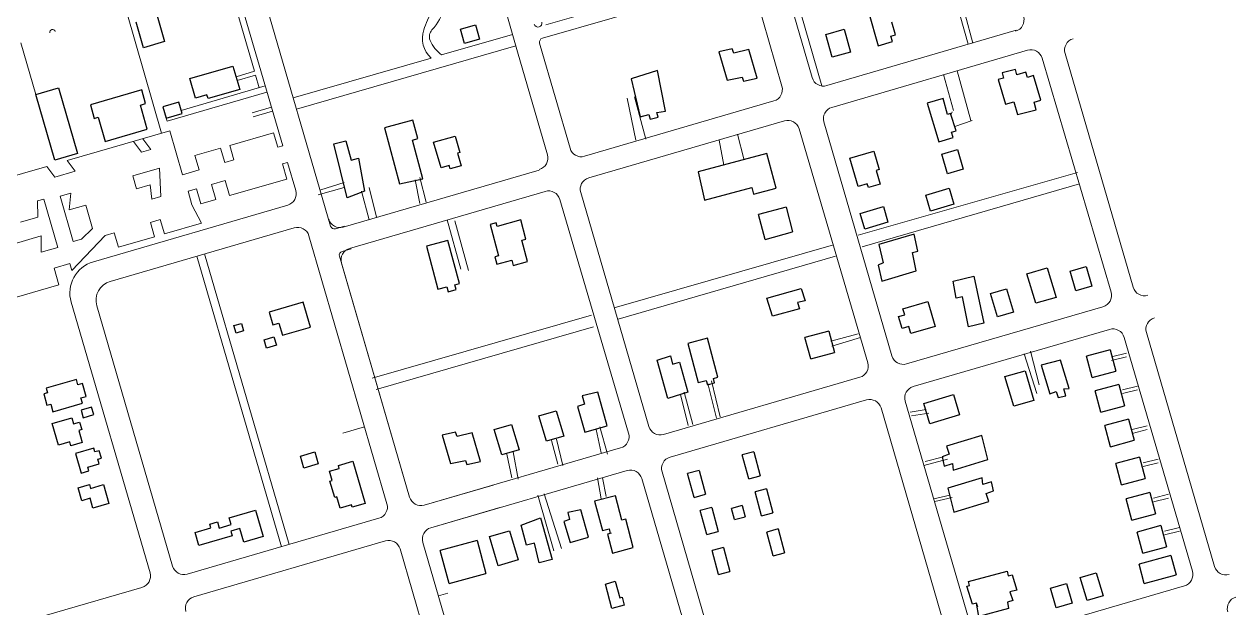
# Model space of a CAD drawing. Header units: feet. Extents: x 2817291 to 2825191, y 230718 to 237492.
# Drawn here: x 2823543 to 2825092, y 233429 to 234175 of the extents above; entities that cross this region are included whole.
import ezdxf

# ---------------------------------------------------------------- set-up
doc = ezdxf.new("R2010")
doc.units = ezdxf.units.FT
doc.layers.add('63', color=7, linetype='Continuous', lineweight=13)

msp = doc.modelspace()

# ---------------------------------------------------------------- linework, layer by layer
at = {"layer": '63'}
for p, q in [((2824470.586, 234413.742), (2824563.181, 234096.695)), ((2824174.059, 234139.926), (2824125.034, 234309.88)), ((2824210.141, 234174.392), (2824463.14, 234247.373)), ((2823837.5, 234115.078), (2823806.052, 234223.095)), ((2823873.617, 234019.788), (2823815.121, 234220.524)), ((2823844.114, 234228.802), (2823934.934, 233917.138)), ((2823844.114, 234228.802), (2823934.934, 233917.138)), ((2824467.318, 234232.888), (2824205.629, 234157.401)), ((2824467.318, 234232.888), (2824205.629, 234157.401)), ((2824511.951, 234095.917), (2824475.21, 234223.659)), ((2824550.577, 234107.059), (2824513.836, 234234.801)), ((2823674.19, 234190.288), (2823718.758, 234035.785)), ((2824739.983, 234185.947), (2824750.121, 234149.663)), ((2824746.386, 234187.548), (2824755.99, 234151.263)), ((2824076.882, 234135.952), (2824167.653, 234162.136)), ((2824811.288, 234167.638), (2824569.267, 234096.804)), ((2823557.942, 234085.627), (2823539, 234151.291)), ((2823891.3, 234066.729), (2824171.831, 234147.652)), ((2823891.3, 234066.729), (2824171.831, 234147.652)), ((2824202.193, 234151.18), (2824203.029, 234148.283)), ((2824240.984, 234016.647), (2824203.029, 234148.283)), ((2824826.002, 234142.102), (2824575.774, 234068.968)), ((2823887.122, 234081.214), (2824063.363, 234132.053)), ((2824212.014, 234008.291), (2824174.059, 234139.926)), ((2824932.714, 233832.732), (2824844.693, 234131.846)), ((2824873.907, 234138.03), (2824961.071, 233838.916)), ((2823813.967, 234108.227), (2823837.512, 234115.082)), ((2824753.601, 234052.259), (2824736.149, 234115.722)), ((2823743.809, 234064.977), (2823851.319, 234096.306)), ((2823815.36, 234103.399), (2823838.905, 234110.254)), ((2823843.619, 234094.062), (2823838.905, 234110.254)), ((2824718.696, 234110.962), (2824731.389, 234064.952)), ((2823725.759, 234051.402), (2823853.548, 234088.581)), ((2824314.123, 234080.817), (2824325.229, 234026.874)), ((2824323.642, 234082.404), (2824337.921, 234028.461)), ((2823834.654, 234061.895), (2823859.258, 234069.064)), ((2824501.695, 234077.226), (2824259.674, 234006.391)), ((2823725.759, 234051.402), (2823724.645, 234055.265)), ((2823836.047, 234057.067), (2823860.65, 234064.236)), ((2824515.106, 234051.842), (2824264.878, 233978.708)), ((2824565.519, 234050.277), (2824652.682, 233751.163)), ((2824728.216, 234060.192), (2824729.802, 234063.365)), ((2824732.975, 234044.326), (2824755.187, 234052.259)), ((2823598.053, 234000.966), (2823729.381, 234038.849)), ((2823729.381, 234038.849), (2823745.537, 233982.842)), ((2823805.908, 234020.131), (2823861.915, 234036.287)), ((2823861.915, 234036.287), (2823867.208, 234017.939)), ((2824455.327, 234034.807), (2824463.26, 234003.076)), ((2824621.818, 233742.472), (2824533.797, 234041.586)), ((2823683.03, 234025.479), (2823693.279, 234011.704)), ((2823704.867, 234015.046), (2823694.617, 234028.821)), ((2823811.2, 234001.783), (2823805.908, 234020.131)), ((2823867.208, 234017.939), (2823873.617, 234019.788)), ((2824431.528, 234026.874), (2824437.875, 233995.143)), ((2823693.279, 234011.704), (2823704.867, 234015.046)), ((2823761.488, 234007.317), (2823794.32, 234016.788)), ((2823766.781, 233988.97), (2823761.488, 234007.317)), ((2823794.32, 234016.788), (2823799.613, 233998.441)), ((2823379.818, 233938.013), (2823571.981, 233993.445)), ((2823571.981, 233993.445), (2823582.23, 233979.67)), ((2823582.23, 233979.67), (2823608.303, 233987.191)), ((2823608.303, 233987.191), (2823598.053, 234000.966)), ((2823682.176, 233981.301), (2823715.973, 233991.05)), ((2823715.973, 233991.05), (2823717.997, 233955.024)), ((2823745.537, 233982.842), (2823766.781, 233988.97)), ((2823799.613, 233998.441), (2823811.2, 234001.783)), ((2823879.798, 233998.578), (2823873.336, 233996.695)), ((2823873.336, 233996.695), (2823878.907, 233977.382)), ((2823890.272, 233962.635), (2823879.798, 233998.578)), ((2824201.378, 233988.885), (2823951.15, 233915.751)), ((2823686.911, 233964.885), (2823682.176, 233981.301)), ((2823799.947, 233975.525), (2823782.565, 233970.511)), ((2823805.518, 233956.212), (2823799.947, 233975.525)), ((2823878.907, 233977.382), (2823805.518, 233956.212)), ((2823952.386, 233972.931), (2823922.242, 233963.412)), ((2824042.82, 233976.104), (2824049.167, 233945.959)), ((2824049.167, 233979.277), (2824057.099, 233947.546)), ((2824609.597, 233905.439), (2824889.886, 233985.87)), ((2823602.714, 233959.425), (2823589.195, 233955.525)), ((2823600.56, 233937.884), (2823602.714, 233959.425)), ((2823704.292, 233969.898), (2823686.911, 233964.885)), ((2823706.41, 233951.681), (2823704.292, 233969.898)), ((2823763.252, 233964.94), (2823752.63, 233961.876)), ((2823752.63, 233961.876), (2823757.644, 233944.495)), ((2823768.823, 233945.627), (2823763.252, 233964.94)), ((2823782.565, 233970.511), (2823788.136, 233951.198)), ((2823952.386, 233966.585), (2823919.068, 233957.065)), ((2824209.225, 233961.581), (2823958.997, 233888.448)), ((2823974.598, 233961.825), (2823984.118, 233925.334)), ((2823984.118, 233966.585), (2823993.637, 233928.507)), ((2824254.623, 233960.017), (2824341.786, 233660.903)), ((2824614.472, 233890.815), (2824892.323, 233971.246)), ((2823568.36, 233951.607), (2823560.272, 233949.274)), ((2823560.272, 233949.274), (2823560.412, 233928.394)), ((2823586.186, 233889.808), (2823568.36, 233951.607)), ((2823589.195, 233955.525), (2823605.908, 233897.587)), ((2823621.804, 233944.012), (2823600.56, 233937.884)), ((2823630.439, 233914.077), (2823621.804, 233944.012)), ((2823631.566, 233871.544), (2823880.016, 233943.944)), ((2823717.997, 233955.024), (2823706.41, 233951.681)), ((2823757.644, 233944.495), (2823769.715, 233920.781)), ((2823788.136, 233951.198), (2823768.823, 233945.627)), ((2824315.936, 233652.212), (2824227.915, 233951.326)), ((2823560.412, 233928.394), (2823538.564, 233922.092)), ((2823717.106, 233925.479), (2823704.553, 233921.858)), ((2823722.398, 233907.132), (2823717.106, 233925.479)), ((2824084.071, 233925.334), (2824101.523, 233861.872)), ((2823616.53, 233900.651), (2823630.439, 233914.077)), ((2823888.451, 233914.997), (2823653.019, 233846.392)), ((2823704.553, 233921.858), (2823709.845, 233903.51)), ((2823769.715, 233920.781), (2823722.398, 233907.132)), ((2823941.164, 233913.719), (2823952.779, 233917.104)), ((2824093.59, 233923.747), (2824111.042, 233860.285)), ((2823529.074, 233894.253), (2823564.803, 233904.559)), ((2823564.803, 233904.559), (2823564.942, 233883.679)), ((2823646.614, 233905.145), (2823604.07, 233860.446)), ((2823605.908, 233897.587), (2823616.53, 233900.651)), ((2823658.202, 233908.487), (2823646.614, 233905.145)), ((2823663.494, 233890.14), (2823658.202, 233908.487)), ((2823709.845, 233903.51), (2823663.494, 233890.14)), ((2824006.958, 233562.208), (2823907.142, 233904.742)), ((2823564.942, 233883.679), (2823586.186, 233889.808)), ((2823773.554, 233881.516), (2823881.805, 233510.035)), ((2823961.135, 233888.135), (2823949.6, 233884.773)), ((2824297.624, 233812.822), (2824577.913, 233893.253)), ((2823601.563, 233869.137), (2823581.284, 233863.288)), ((2823581.284, 233863.288), (2823587.413, 233842.043)), ((2823604.07, 233860.446), (2823601.563, 233869.137)), ((2823763.905, 233878.704), (2823872.156, 233507.224)), ((2823946.181, 233878.543), (2824035.904, 233570.643)), ((2823948.741, 233869.757), (2824035.904, 233570.643)), ((2824302.499, 233798.198), (2824580.35, 233878.629)), ((2823587.413, 233842.043), (2823428.081, 233796.082)), ((2823703.984, 233473.92), (2823603.186, 233819.824)), ((2823635.927, 233815.24), (2823732.931, 233482.355)), ((2823988.089, 233722.642), (2824268.377, 233803.073)), ((2824671.373, 233740.908), (2824922.458, 233814.041)), ((2823992.963, 233708.019), (2824270.814, 233788.449)), ((2824574.319, 233769.851), (2824609.223, 233779.37)), ((2824575.906, 233763.505), (2824612.397, 233774.611)), ((2824930.893, 233785.095), (2824679.808, 233711.961)), ((2825036.747, 233475.725), (2824949.584, 233774.839)), ((2824977.941, 233781.023), (2825065.104, 233481.909)), ((2824829.756, 233757.158), (2824840.862, 233714.321)), ((2824821.823, 233753.985), (2824837.689, 233703.215)), ((2824933.404, 233749.956), (2824952.442, 233754.715)), ((2824933.404, 233745.196), (2824952.442, 233749.956)), ((2824360.477, 233650.648), (2824611.562, 233723.781)), ((2824417.249, 233715.908), (2824428.355, 233671.484)), ((2824422.009, 233719.081), (2824433.115, 233673.071)), ((2824947.508, 233707.643), (2824966.547, 233712.402)), ((2824619.997, 233694.834), (2824368.912, 233621.701)), ((2824382.345, 233701.629), (2824391.864, 233661.965)), ((2824387.105, 233704.802), (2824398.211, 233663.551)), ((2824669.552, 233693.27), (2824756.715, 233394.156)), ((2824947.508, 233702.883), (2824966.547, 233707.643)), ((2824725.851, 233385.465), (2824638.688, 233684.579)), ((2824675.859, 233679.417), (2824696.484, 233682.59)), ((2824677.446, 233674.657), (2824699.658, 233677.83)), ((2823950.601, 233652.561), (2823978.278, 233660.626)), ((2824274.459, 233657.205), (2824280.805, 233627.06)), ((2824279.218, 233660.378), (2824288.738, 233625.474)), ((2824959.732, 233656.867), (2824978.77, 233661.627)), ((2824959.732, 233652.107), (2824978.77, 233656.867)), ((2824054.595, 233560.387), (2824305.681, 233633.521)), ((2824217.342, 233642.926), (2824225.275, 233612.781)), ((2824223.689, 233644.512), (2824231.621, 233611.195)), ((2824160.226, 233625.474), (2824166.572, 233595.329)), ((2824168.159, 233628.647), (2824174.505, 233593.742)), ((2824693.311, 233611.195), (2824723.456, 233619.127)), ((2824694.898, 233615.954), (2824718.696, 233622.301)), ((2824973.836, 233614.554), (2824992.875, 233619.313)), ((2824314.116, 233604.574), (2824063.03, 233531.441)), ((2824358.656, 233603.01), (2824445.819, 233303.896)), ((2824973.836, 233609.794), (2824992.875, 233614.554)), ((2824054.595, 233560.387), (2824142.704, 233586.063)), ((2824276.045, 233595.329), (2824280.805, 233568.357)), ((2824282.391, 233595.329), (2824287.151, 233571.53)), ((2824419.97, 233295.204), (2824332.807, 233594.319)), ((2824199.89, 233573.117), (2824220.515, 233501.722)), ((2824207.823, 233574.704), (2824230.035, 233504.895)), ((2824706.004, 233568.357), (2824726.629, 233573.117)), ((2824707.59, 233565.184), (2824729.802, 233569.944)), ((2824987, 233569.42), (2825006.039, 233574.179)), ((2824987, 233564.66), (2825006.039, 233569.42)), ((2824151.139, 233557.116), (2824063.03, 233531.441)), ((2823751.622, 233472.1), (2823996.702, 233543.517)), ((2825001.105, 233527.107), (2825020.143, 233531.866)), ((2825001.105, 233522.347), (2825020.143, 233527.107)), ((2824005.137, 233514.571), (2823760.057, 233443.153)), ((2824052.775, 233512.75), (2824139.938, 233213.636)), ((2824052.775, 233512.75), (2824139.938, 233213.636)), ((2824110.991, 233205.201), (2824023.828, 233504.315)), ((2823447.683, 233383.53), (2823693.729, 233455.229)), ((2824084.979, 233447.931), (2824072.705, 233444.354)), ((2824775.406, 233383.901), (2825026.492, 233457.034))]:
    msp.add_line(p, q, dxfattribs=at)
at = {"layer": '63', "lineweight": 25}
for p, q in [((2824622.457, 234191.293), (2824634.992, 234147.839)), ((2823695.564, 234145.2), (2823686.094, 234178.032)), ((2823713.132, 234185.831), (2823722.602, 234152.999)), ((2824100.819, 234169.007), (2824120.132, 234174.578)), ((2824120.132, 234174.578), (2824125.425, 234156.231)), ((2824657.183, 234161.562), (2824652.448, 234177.978)), ((2824106.112, 234150.66), (2824100.819, 234169.007)), ((2824567.934, 234162.06), (2824591.409, 234168.832)), ((2824576.318, 234132.996), (2824567.934, 234162.06)), ((2824591.409, 234168.832), (2824599.793, 234139.767)), ((2824651.389, 234159.891), (2824657.183, 234161.562)), ((2824653.339, 234153.131), (2824651.389, 234159.891)), ((2823722.602, 234152.999), (2823695.564, 234145.2)), ((2824125.425, 234156.231), (2824106.112, 234150.66)), ((2824634.992, 234147.839), (2824653.339, 234153.131)), ((2824599.793, 234139.767), (2824576.318, 234132.996)), ((2823755.026, 234105.869), (2823810.068, 234121.746)), ((2823810.068, 234121.746), (2823818.703, 234091.811)), ((2824810.463, 234117.508), (2824793.386, 234113.259)), ((2824793.386, 234113.259), (2824795.336, 234106.5)), ((2824812.413, 234110.748), (2824810.463, 234117.508)), ((2824824.001, 234114.091), (2824812.413, 234110.748)), ((2824825.951, 234107.332), (2824824.001, 234114.091)), ((2823762.268, 234080.762), (2823755.026, 234105.869)), ((2824795.336, 234106.5), (2824788.576, 234104.55)), ((2824788.576, 234104.55), (2824797.953, 234073.04)), ((2824833.676, 234109.56), (2824825.951, 234107.332)), ((2824843.052, 234078.05), (2824833.676, 234109.56)), ((2823557.942, 234085.627), (2823586.911, 234093.984)), ((2823582.176, 234001.616), (2823557.942, 234085.627)), ((2823586.911, 234093.984), (2823611.145, 234009.973)), ((2823693.355, 234091.217), (2823627.691, 234072.275)), ((2823698.369, 234073.835), (2823693.355, 234091.217)), ((2823776.753, 234084.94), (2823762.268, 234080.762)), ((2823778.146, 234080.112), (2823776.753, 234084.94)), ((2823818.703, 234091.811), (2823778.146, 234080.112)), ((2824717.972, 234080.286), (2824697.694, 234074.436)), ((2824723.822, 234060.007), (2824717.972, 234080.286)), ((2823627.691, 234072.275), (2823632.705, 234054.894)), ((2823691.609, 234071.885), (2823698.369, 234073.835)), ((2823700.523, 234040.985), (2823691.609, 234071.885)), ((2823740.746, 234075.599), (2823720.467, 234069.75)), ((2823720.467, 234069.75), (2823724.645, 234055.265)), ((2823744.924, 234061.115), (2823740.746, 234075.599)), ((2824697.694, 234074.436), (2824712.363, 234025.113)), ((2824797.953, 234073.04), (2824808.575, 234076.104)), ((2824808.575, 234076.104), (2824813.311, 234059.688)), ((2824813.311, 234059.688), (2824837.147, 234065.887)), ((2824834.362, 234075.543), (2824843.052, 234078.05)), ((2824837.147, 234065.887), (2824834.362, 234075.543)), ((2823632.705, 234054.894), (2823637.533, 234056.286)), ((2823637.533, 234056.286), (2823646.447, 234025.386)), ((2823724.645, 234055.265), (2823744.924, 234061.115)), ((2824727.684, 234061.122), (2824723.822, 234060.007)), ((2824734.554, 234038.836), (2824727.684, 234061.122)), ((2823646.447, 234025.386), (2823700.523, 234040.985)), ((2824728.76, 234037.165), (2824734.554, 234038.836)), ((2824730.71, 234030.405), (2824728.76, 234037.165)), ((2824066.502, 234024.3), (2824094.022, 234032.32)), ((2824076.064, 233991.487), (2824066.502, 234024.3)), ((2824094.022, 234032.32), (2824100.191, 234011.15)), ((2824712.363, 234025.113), (2824730.71, 234030.405)), ((2823611.145, 234009.973), (2823582.176, 234001.616)), ((2824100.191, 234011.15), (2824097.016, 234010.225)), ((2824097.016, 234010.225), (2824101.642, 233994.348)), ((2824598.805, 234003.994), (2824629.299, 234012.88)), ((2824609.4, 233967.637), (2824598.805, 234003.994)), ((2824629.299, 234012.88), (2824636.134, 233989.424)), ((2824716.347, 234009.052), (2824736.625, 234014.902)), ((2824723.589, 233983.946), (2824716.347, 234009.052)), ((2824736.625, 234014.902), (2824743.868, 233989.795)), ((2824086.648, 233994.572), (2824076.064, 233991.487)), ((2824087.882, 233990.338), (2824086.648, 233994.572)), ((2824101.642, 233994.348), (2824087.882, 233990.338)), ((2824636.134, 233989.424), (2824632.616, 233988.399)), ((2824632.616, 233988.399), (2824637.742, 233970.806)), ((2824743.868, 233989.795), (2824723.589, 233983.946)), ((2824621.128, 233971.054), (2824609.4, 233967.637)), ((2824622.495, 233966.363), (2824621.128, 233971.054)), ((2824637.742, 233970.806), (2824622.495, 233966.363)), ((2824696.046, 233956.638), (2824725.693, 233965.583)), ((2824701.896, 233936.359), (2824696.046, 233956.638)), ((2824725.693, 233965.583), (2824731.542, 233945.304)), ((2824517.203, 233941.2), (2824482.046, 233931.78)), ((2824517.203, 233941.2), (2824525.657, 233909.649)), ((2824612.061, 233933.372), (2824641.708, 233942.317)), ((2824641.708, 233942.317), (2824647.557, 233922.038)), ((2824731.542, 233945.304), (2824701.896, 233936.359)), ((2824490.5, 233900.228), (2824482.046, 233931.78)), ((2824617.911, 233913.093), (2824612.061, 233933.372)), ((2824647.557, 233922.038), (2824617.911, 233913.093)), ((2824490.5, 233900.228), (2824525.657, 233909.649)), ((2824825.132, 233856.324), (2824851.013, 233863.79)), ((2824851.013, 233863.79), (2824862.429, 233825.953)), ((2824880.574, 233859.522), (2824900.853, 233865.371)), ((2824900.853, 233865.371), (2824908.095, 233840.265)), ((2824836.548, 233818.487), (2824825.132, 233856.324)), ((2824887.816, 233834.415), (2824880.574, 233859.522)), ((2824778.668, 233830.943), (2824798.947, 233836.793)), ((2824798.947, 233836.793), (2824807.892, 233807.147)), ((2824908.095, 233840.265), (2824887.816, 233834.415)), ((2823899.747, 233819.888), (2823856.328, 233807.236)), ((2823909.026, 233788.047), (2823899.747, 233819.888)), ((2824666.645, 233811.544), (2824698.487, 233820.823)), ((2824698.487, 233820.823), (2824707.765, 233788.982)), ((2824787.613, 233801.297), (2824778.668, 233830.943)), ((2824862.429, 233825.953), (2824836.548, 233818.487)), ((2823856.328, 233807.236), (2823861.108, 233790.833)), ((2824661.176, 233801.576), (2824668.895, 233803.825)), ((2824665.674, 233786.138), (2824661.176, 233801.576)), ((2824668.895, 233803.825), (2824666.645, 233811.544)), ((2824807.892, 233807.147), (2824787.613, 233801.297)), ((2823811.138, 233789.88), (2823820.787, 233792.692)), ((2823813.95, 233780.231), (2823811.138, 233789.88)), ((2823820.787, 233792.692), (2823823.598, 233783.043)), ((2823861.108, 233790.833), (2823868.827, 233793.082)), ((2823868.827, 233793.082), (2823873.325, 233777.644)), ((2823873.325, 233777.644), (2823909.026, 233788.047)), ((2824674.358, 233788.668), (2824665.674, 233786.138)), ((2824676.889, 233779.984), (2824674.358, 233788.668)), ((2824707.765, 233788.982), (2824676.889, 233779.984)), ((2823823.598, 233783.043), (2823813.95, 233780.231)), ((2823849.887, 233771.861), (2823862.43, 233775.516)), ((2823852.98, 233761.247), (2823849.887, 233771.861)), ((2823862.43, 233775.516), (2823865.523, 233764.902)), ((2824571.776, 233782.827), (2824541.406, 233774.689)), ((2824548.709, 233747.434), (2824541.406, 233774.689)), ((2824571.776, 233782.827), (2824579.079, 233755.572)), ((2823865.523, 233764.902), (2823852.98, 233761.247)), ((2824548.709, 233747.434), (2824579.079, 233755.572)), ((2824931.57, 233758.853), (2824901.2, 233750.716)), ((2824931.57, 233758.853), (2824938.873, 233731.598)), ((2824908.503, 233723.461), (2824901.2, 233750.716)), ((2824796.923, 233724.683), (2824822.804, 233732.149)), ((2824808.339, 233686.846), (2824796.923, 233724.683)), ((2824822.804, 233732.149), (2824834.22, 233694.312)), ((2824908.503, 233723.461), (2824938.873, 233731.598)), ((2823609.808, 233720.892), (2823571.182, 233709.75)), ((2823571.182, 233709.75), (2823572.854, 233703.956)), ((2823611.758, 233714.133), (2823609.808, 233720.892)), ((2823617.552, 233715.804), (2823611.758, 233714.133)), ((2823622.287, 233699.388), (2823617.552, 233715.804)), ((2824942.853, 233714.66), (2824912.483, 233706.522)), ((2824942.853, 233714.66), (2824950.156, 233687.405)), ((2823572.854, 233703.956), (2823568.025, 233702.564)), ((2823568.025, 233702.564), (2823572.204, 233688.079)), ((2823615.528, 233697.438), (2823622.287, 233699.388)), ((2823617.478, 233690.679), (2823615.528, 233697.438)), ((2824693.561, 233690.345), (2824731.398, 233701.761)), ((2824731.398, 233701.761), (2824738.864, 233675.88)), ((2824834.22, 233694.312), (2824808.339, 233686.846)), ((2824919.786, 233679.267), (2824912.483, 233706.522)), ((2823572.204, 233688.079), (2823577.032, 233689.472)), ((2823577.032, 233689.472), (2823579.818, 233679.815)), ((2823579.818, 233679.815), (2823617.478, 233690.679)), ((2823629.362, 233685.739), (2823615.843, 233681.839)), ((2823615.843, 233681.839), (2823618.629, 233672.183)), ((2823632.148, 233676.083), (2823629.362, 233685.739)), ((2824201.048, 233674.646), (2824223.405, 233681.095)), ((2824223.405, 233681.095), (2824233.266, 233648.41)), ((2824701.026, 233664.464), (2824693.561, 233690.345)), ((2824919.786, 233679.267), (2824950.156, 233687.405)), ((2823578.889, 233664.904), (2823603.996, 233672.146)), ((2823586.967, 233636.9), (2823578.889, 233664.904)), ((2823603.996, 233672.146), (2823606.224, 233664.421)), ((2823606.224, 233664.421), (2823613.949, 233666.649)), ((2823613.949, 233666.649), (2823616.735, 233656.993)), ((2823618.629, 233672.183), (2823632.148, 233676.083)), ((2824143.931, 233657.194), (2824166.288, 233663.643)), ((2824166.288, 233663.643), (2824176.15, 233630.958)), ((2824210.909, 233641.961), (2824201.048, 233674.646)), ((2824738.864, 233675.88), (2824701.026, 233664.464)), ((2824955.077, 233670.466), (2824924.707, 233662.328)), ((2824932.01, 233635.073), (2824924.707, 233662.328)), ((2824955.077, 233670.466), (2824962.38, 233643.211)), ((2823616.735, 233656.993), (2823612.872, 233655.878)), ((2823612.872, 233655.878), (2823617.329, 233640.428)), ((2824153.793, 233624.509), (2824143.931, 233657.194)), ((2824233.266, 233648.41), (2824210.909, 233641.961)), ((2823601.452, 233641.078), (2823586.967, 233636.9)), ((2823602.844, 233636.25), (2823601.452, 233641.078)), ((2823617.329, 233640.428), (2823602.844, 233636.25)), ((2823631.981, 233633.149), (2823608.805, 233626.464)), ((2823633.374, 233628.321), (2823631.981, 233633.149)), ((2824176.15, 233630.958), (2824153.793, 233624.509)), ((2824932.01, 233635.073), (2824962.38, 233643.211)), ((2823608.805, 233626.464), (2823616.048, 233601.357)), ((2823639.167, 233629.992), (2823633.374, 233628.321)), ((2823637.125, 233618.943), (2823641.953, 233620.335)), ((2823638.796, 233613.149), (2823637.125, 233618.943)), ((2823641.953, 233620.335), (2823639.167, 233629.992)), ((2823896.363, 233623.147), (2823914.696, 233628.489)), ((2823900.862, 233607.709), (2823896.363, 233623.147)), ((2823914.696, 233628.489), (2823919.195, 233613.051)), ((2823944.883, 233611.115), (2823963.215, 233616.458)), ((2823963.215, 233616.458), (2823978.961, 233562.424)), ((2824475.957, 233628.555), (2824461.32, 233624.633)), ((2824469.52, 233594.028), (2824461.32, 233624.633)), ((2824475.957, 233628.555), (2824484.158, 233597.95)), ((2824969.181, 233621.571), (2824938.812, 233613.433)), ((2824969.181, 233621.571), (2824976.484, 233594.316)), ((2823616.048, 233601.357), (2823625.704, 233604.142)), ((2823624.311, 233608.97), (2823638.796, 233613.149)), ((2823625.704, 233604.142), (2823624.311, 233608.97)), ((2823919.195, 233613.051), (2823900.862, 233607.709)), ((2823933.464, 233603.601), (2823946.007, 233607.256)), ((2823936.838, 233592.022), (2823933.464, 233603.601)), ((2823946.007, 233607.256), (2823944.883, 233611.115)), ((2824405.984, 233604.814), (2824391.347, 233600.892)), ((2824399.547, 233570.287), (2824391.347, 233600.892)), ((2824405.984, 233604.814), (2824414.184, 233574.209)), ((2824946.115, 233586.178), (2824938.812, 233613.433)), ((2823612.092, 233582.434), (2823626.577, 233586.612)), ((2823626.577, 233586.612), (2823627.97, 233581.784)), ((2823627.97, 233581.784), (2823644.386, 233586.519)), ((2823644.386, 233586.519), (2823651.35, 233562.378)), ((2823933.943, 233591.179), (2823936.838, 233592.022)), ((2823940.129, 233569.951), (2823933.943, 233591.179)), ((2824469.52, 233594.028), (2824484.158, 233597.95)), ((2824946.115, 233586.178), (2824976.484, 233594.316)), ((2823616.828, 233566.018), (2823612.092, 233582.434)), ((2823627.45, 233569.082), (2823616.828, 233566.018)), ((2823631.071, 233556.529), (2823627.45, 233569.082)), ((2823943.024, 233570.795), (2823940.129, 233569.951)), ((2823947.241, 233556.321), (2823943.024, 233570.795)), ((2824399.547, 233570.287), (2824414.184, 233574.209)), ((2824492.201, 233581.073), (2824477.564, 233577.151)), ((2824485.764, 233546.546), (2824477.564, 233577.151)), ((2824492.201, 233581.073), (2824500.401, 233550.468)), ((2824982.345, 233576.437), (2824951.976, 233568.299)), ((2824982.345, 233576.437), (2824989.648, 233549.182)), ((2823651.35, 233562.378), (2823631.071, 233556.529)), ((2823805.249, 233544.255), (2823839.02, 233554.096)), ((2823839.02, 233554.096), (2823848.861, 233520.325)), ((2823961.714, 233560.539), (2823947.241, 233556.321)), ((2823962.558, 233557.644), (2823961.714, 233560.539)), ((2823978.961, 233562.424), (2823962.558, 233557.644)), ((2824422.228, 233557.332), (2824407.59, 233553.41)), ((2824422.228, 233557.332), (2824430.428, 233526.727)), ((2824461.066, 233559.864), (2824447.343, 233556.187)), ((2824451.187, 233541.841), (2824447.343, 233556.187)), ((2824461.066, 233559.864), (2824464.91, 233545.518)), ((2824959.279, 233541.044), (2824951.976, 233568.299)), ((2823780.444, 233535.98), (2823790.092, 233538.791)), ((2823790.092, 233538.791), (2823792.342, 233531.073)), ((2823807.78, 233535.571), (2823805.249, 233544.255)), ((2824415.791, 233522.805), (2824407.59, 233553.41)), ((2824451.187, 233541.841), (2824464.91, 233545.518)), ((2824485.764, 233546.546), (2824500.401, 233550.468)), ((2824959.279, 233541.044), (2824989.648, 233549.182)), ((2823761.587, 233525.251), (2823781.85, 233531.155)), ((2823766.367, 233508.848), (2823761.587, 233525.251)), ((2823781.85, 233531.155), (2823780.444, 233535.98)), ((2823792.342, 233531.073), (2823807.78, 233535.571)), ((2823818.713, 233530.383), (2823807.135, 233527.009)), ((2823807.135, 233527.009), (2823808.822, 233521.219)), ((2823823.774, 233513.015), (2823818.713, 233530.383)), ((2824137.873, 233520.305), (2824163.432, 233527.678)), ((2824163.432, 233527.678), (2824174.706, 233490.311)), ((2824415.791, 233522.805), (2824430.428, 233526.727)), ((2824507.195, 233529.843), (2824492.558, 233525.921)), ((2824500.758, 233495.316), (2824492.558, 233525.921)), ((2824507.195, 233529.843), (2824515.396, 233499.238)), ((2824996.45, 233534.124), (2824966.08, 233525.986)), ((2824973.383, 233498.731), (2824966.08, 233525.986)), ((2824996.45, 233534.124), (2825003.753, 233506.869)), ((2823808.822, 233521.219), (2823766.367, 233508.848)), ((2823848.861, 233520.325), (2823823.774, 233513.015)), ((2824122.07, 233515.106), (2824074.957, 233502.482)), ((2824122.07, 233515.106), (2824133.4, 233472.825)), ((2824149.147, 233482.938), (2824137.873, 233520.305)), ((2824086.286, 233460.201), (2824074.957, 233502.482)), ((2824437.222, 233506.102), (2824422.585, 233502.18)), ((2824430.785, 233471.575), (2824422.585, 233502.18)), ((2824437.222, 233506.102), (2824445.423, 233475.497)), ((2824500.758, 233495.316), (2824515.396, 233499.238)), ((2825009.266, 233495.806), (2824968.664, 233484.927)), ((2824973.383, 233498.731), (2825003.753, 233506.869)), ((2825009.266, 233495.806), (2825015.857, 233471.208)), ((2824174.706, 233490.311), (2824149.147, 233482.938)), ((2824975.255, 233460.329), (2824968.664, 233484.927)), ((2824086.286, 233460.201), (2824133.4, 233472.825)), ((2824430.785, 233471.575), (2824445.423, 233475.497)), ((2824893.384, 233467.991), (2824913.663, 233473.84)), ((2824902.329, 233438.345), (2824893.384, 233467.991)), ((2824913.663, 233473.84), (2824922.607, 233444.194)), ((2824975.255, 233460.329), (2825015.857, 233471.208)), ((2824855.51, 233454.28), (2824875.789, 233460.13)), ((2824862.752, 233429.174), (2824855.51, 233454.28)), ((2824875.789, 233460.13), (2824883.031, 233435.023)), ((2824883.031, 233435.023), (2824862.752, 233429.174)), ((2824922.607, 233444.194), (2824902.329, 233438.345))]:
    msp.add_line(p, q, dxfattribs=at)
for points in [[(2824448.255, 234143.776), (2824431.406, 234139.946), (2824442.128, 234103.95), (2824461.275, 234107.779), (2824462.807, 234102.418), (2824480.422, 234106.248), (2824469.7, 234143.01), (2824450.553, 234138.414)], [(2824319.15, 234105.672), (2824330.752, 234056.879), (2824341.984, 234059.889), (2824343.625, 234053.763), (2824353.836, 234056.499), (2824352.195, 234062.625), (2824363.081, 234064.267), (2824353.066, 234116.233)], [(2824052.651, 233977.779), (2824039.417, 234027.168), (2824046.439, 234029.049), (2824040.167, 234052.454), (2824003.889, 234042.734), (2824023.017, 233971.347)], [(2823955.88, 233953.301), (2823938.921, 234022.176), (2823954.238, 234026.006), (2823961.218, 234001.586), (2823970.408, 234003.884), (2823978.09, 233961.726)], [(2824412.786, 233950.242), (2824473.422, 233966.489), (2824475.732, 233957.869), (2824504.467, 233965.568), (2824492.533, 234010.109), (2824404.889, 233986.625)], [(2824168.401, 233866.866), (2824186.688, 233871.766), (2824179.338, 233899.197), (2824184.672, 233900.626), (2824178.138, 233925.009), (2824147.66, 233916.842), (2824146.435, 233921.414), (2824138.816, 233919.372), (2824149.636, 233878.988), (2824145.065, 233877.763), (2824147.515, 233868.62), (2824166.564, 233873.724)], [(2824057.367, 233891.486), (2824072.142, 233836.347), (2824083.374, 233839.357), (2824085.016, 233833.23), (2824095.227, 233835.966), (2824093.585, 233842.093), (2824099.711, 233843.734), (2824084.937, 233898.874)], [(2824634.878, 233867.325), (2824639.579, 233846.639), (2824683.773, 233859.803), (2824679.072, 233883.31), (2824685.654, 233885.191), (2824680.952, 233906.818), (2824635.818, 233893.654), (2824641.46, 233870.146)], [(2824750.534, 233788.341), (2824743.012, 233826.893), (2824734.549, 233825.012), (2824730.788, 233846.639), (2824757.116, 233853.221), (2824770.28, 233793.042)], [(2824492.552, 233824.927), (2824536.63, 233837.262), (2824541.729, 233821.763), (2824532.035, 233819.324), (2824534.332, 233811.222), (2824499.888, 233801.81)], [(2824391.589, 233767.082), (2824404.99, 233717.069), (2824415.178, 233719.799), (2824416.667, 233714.242), (2824425.929, 233716.724), (2824424.44, 233722.281), (2824429.997, 233723.77), (2824416.596, 233773.783)], [(2824365.997, 233696.826), (2824352.33, 233745.665), (2824369.503, 233751.315), (2824372.205, 233740.574), (2824381.183, 233743.12), (2824391.612, 233704.954)], [(2824843.241, 233739.389), (2824854.3, 233702.755), (2824862.594, 233705.52), (2824865.359, 233697.917), (2824875.036, 233699.99), (2824872.271, 233708.976), (2824879.183, 233709.667), (2824868.124, 233745.61)], [(2824288.551, 233661.946), (2824276.627, 233704.591), (2824256.666, 233700.068), (2824259.418, 233689.513), (2824250.612, 233686.346), (2824260.051, 233653.541)], [(2824094.452, 233653.527), (2824077.603, 233649.698), (2824088.325, 233613.702), (2824107.471, 233617.531), (2824109.003, 233612.17), (2824126.618, 233616), (2824115.896, 233652.761), (2824096.749, 233648.166)], [(2824767.551, 233649.269), (2824722.574, 233635.692), (2824725.969, 233625.508), (2824716.634, 233622.114), (2824719.18, 233610.233), (2824730.212, 233613.628), (2824731.06, 233605.141), (2824775.188, 233618.719)], [(2824731.636, 233551.296), (2824776.613, 233564.874), (2824773.218, 233575.057), (2824782.553, 233578.451), (2824780.007, 233590.332), (2824768.975, 233586.937), (2824768.127, 233595.424), (2824723.999, 233581.846)], [(2824264.504, 233519.44), (2824254.694, 233554.524), (2824238.272, 233550.802), (2824240.537, 233542.12), (2824233.292, 233539.514), (2824241.057, 233512.525)], [(2824203.095, 233544.181), (2824218.37, 233490.719), (2824201.397, 233486.476), (2824195.423, 233511.775), (2824185.239, 233509.229), (2824178.485, 233534.847)], [(2824298.872, 233463.295), (2824304.646, 233441.747), (2824307.709, 233442.568), (2824310.445, 233432.356), (2824294.617, 233428.115), (2824286.272, 233459.261)]]:
    msp.add_lwpolyline(points, close=True, dxfattribs=at)
for points in [[(2824295.358, 233499.036), (2824321.911, 233506.151), (2824312.209, 233542.359), (2824307.381, 233541.066), (2824298.973, 233572.446), (2824272.42, 233565.332), (2824282.445, 233527.916), (2824290.894, 233530.18), (2824292.511, 233524.145)], [(2824293.718, 233524.469), (2824288.89, 233523.175), (2824295.358, 233499.036)], [(2824762.28, 233429.867), (2824760.893, 233435.044), (2824755.716, 233433.657), (2824748.502, 233456.633), (2824751.953, 233457.558), (2824750.566, 233462.735), (2824799.748, 233475.913), (2824801.366, 233469.873), (2824806.543, 233471.26), (2824812.123, 233451.813), (2824803.495, 233449.501), (2824807.209, 233438.207), (2824800.307, 233436.357), (2824801.663, 233428.039), (2824763.698, 233417.866), (2824760.893, 233435.044)]]:
    msp.add_lwpolyline(points, dxfattribs=at)
at = {"layer": '63'}
for centre, radius, start, end in [((2824018.543, 234211.171), 63.1, 316.76519, 16.09086), ((2824171.122, 234129.722), 123.216, 149.58102, 161.87162), ((2824200.058, 234176.714), 5.025, 196.09086, 16.09086), ((2824806.484, 234180.836), 15.075, 286.24637, 16.24637), ((2823579.483, 234165.061), 3.518, 16.09086, 196.09086), ((2824086.768, 234157.339), 34.456, 161.87162, 227.21378), ((2824073.592, 234159.414), 12.459, 136.76519, 202.28642), ((2824102.03, 234171.07), 43.194, 202.28642, 234.39334), ((2824207.021, 234152.573), 5.025, 106.09086, 196.09086), ((2824207.021, 234152.573), 5.025, 106.09086, 196.09086), ((2824830.22, 234127.628), 15.075, 16.24637, 106.24637), ((2824888.381, 234142.248), 15.075, 106.24637, 196.24637), ((2824497.478, 234091.7), 15.075, 286.24637, 16.24637), ((2824565.05, 234111.277), 15.075, 196.24637, 286.24637), ((2824579.992, 234054.495), 15.075, 106.24637, 196.24637), ((2824519.324, 234037.368), 15.075, 16.24637, 106.24637), ((2824197.541, 234004.073), 15.075, 286.24637, 16.24637), ((2824255.457, 234020.865), 15.075, 196.24637, 286.24637), ((2824269.096, 233964.235), 15.075, 106.24637, 196.24637), ((2823875.798, 233958.417), 15.075, 286.24637, 16.24637), ((2824213.442, 233947.108), 15.075, 16.24637, 106.24637), ((2823946.933, 233930.224), 15.075, 196.24637, 286.24637), ((2823892.669, 233900.524), 15.075, 16.24637, 106.24637), ((2823939.758, 233918.544), 5.025, 196.24637, 286.24637), ((2823951.005, 233879.949), 5.025, 106.24637, 196.24637), ((2823963.214, 233873.975), 15.075, 106.24637, 196.24637), ((2823643.236, 233831.494), 41.716, 106.24637, 196.24637), ((2823660.049, 233822.269), 25.125, 106.24637, 196.24637), ((2824918.241, 233828.514), 15.075, 286.24637, 16.24637), ((2824975.544, 233843.134), 15.075, 196.24637, 286.24637), ((2824992.414, 233785.241), 15.075, 106.24637, 196.24637), ((2824935.111, 233770.621), 15.075, 16.24637, 106.24637), ((2824607.345, 233738.254), 15.075, 286.24637, 16.24637), ((2824667.155, 233755.381), 15.075, 196.24637, 286.24637), ((2824684.025, 233697.488), 15.075, 106.24637, 196.24637), ((2824624.215, 233680.361), 15.075, 16.24637, 106.24637), ((2824301.463, 233647.994), 15.075, 286.24637, 16.24637), ((2824356.259, 233665.121), 15.075, 196.24637, 286.24637), ((2824373.129, 233607.228), 15.075, 106.24637, 196.24637), ((2824318.333, 233590.101), 15.075, 16.24637, 106.24637), ((2824050.378, 233574.861), 15.075, 196.24637, 286.24637), ((2824050.378, 233574.861), 15.075, 196.24637, 286.24637), ((2823992.484, 233557.99), 15.075, 286.24637, 16.24637), ((2824067.248, 233516.968), 15.075, 106.24637, 196.24637), ((2824067.248, 233516.968), 15.075, 106.24637, 196.24637), ((2824009.355, 233500.097), 15.075, 16.24637, 106.24637), ((2823747.404, 233486.573), 15.075, 196.24637, 286.24637), ((2825079.577, 233486.127), 15.075, 196.24637, 286.24637), ((2823689.511, 233469.702), 15.075, 286.24637, 16.24637), ((2825022.274, 233471.507), 15.075, 286.24637, 16.24637), ((2823764.274, 233428.68), 15.075, 106.24637, 196.24637), ((2825096.448, 233428.234), 15.075, 106.24637, 196.24637)]:
    msp.add_arc(centre, radius, start, end, dxfattribs=at)

doc.saveas('drawing.dxf')
